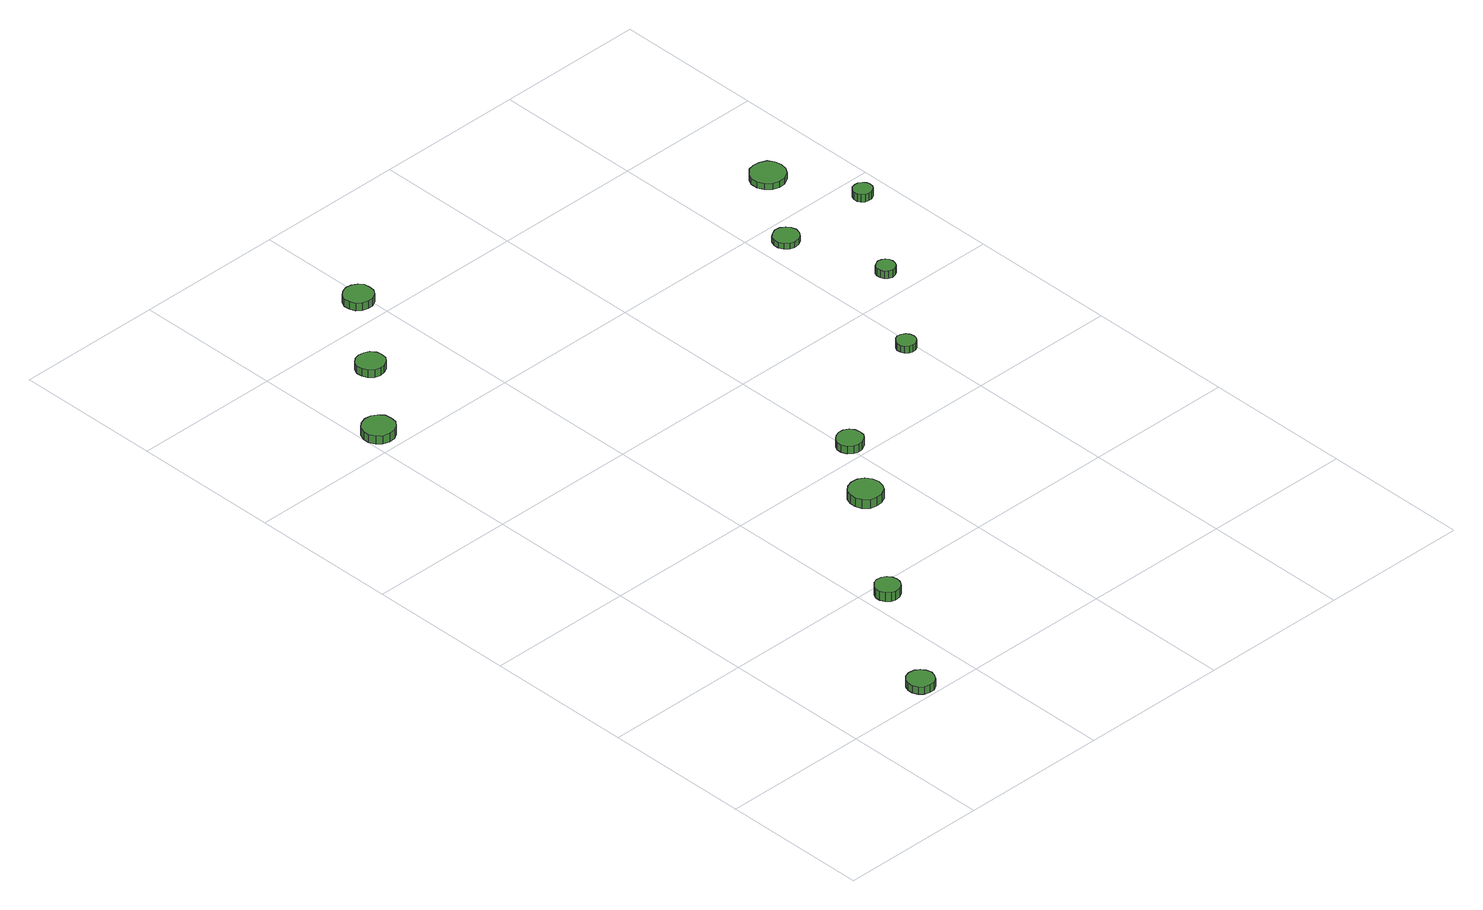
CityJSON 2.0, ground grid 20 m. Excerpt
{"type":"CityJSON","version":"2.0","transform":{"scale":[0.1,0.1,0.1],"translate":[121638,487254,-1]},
"CityObjects":{
"tree1":{"type":"SolitaryVegetationObject","attributes":{"function":"something"},"geometry":[{"type":"MultiSurface","lod":"1","boundaries":[[[0,1,2,3,4,5,6,7,8,9,10,11,12,13,14]],[[15,16,17,18,19,20,21,22,23,24,25,26,27,28,29]],[[0,29,28,1]],[[1,28,27,2]],[[2,27,26,3]],[[3,26,25,4]],[[4,25,24,5]],[[5,24,23,6]],[[6,23,22,7]],[[7,22,21,8]],[[8,21,20,9]],[[9,20,19,10]],[[10,19,18,11]],[[11,18,17,12]],[[12,17,16,13]],[[13,16,15,14]],[[14,15,29,0]]]}]},
"tree2":{"type":"SolitaryVegetationObject","attributes":{"function":"something"},"geometry":[{"type":"MultiSurface","lod":"1","boundaries":[[[30,31,32,33,34,35,36,37,38,39,40,41,42,43,44]],[[45,46,47,48,49,50,51,52,53,54,55,56,57,58,59]],[[30,59,58,31]],[[31,58,57,32]],[[32,57,56,33]],[[33,56,55,34]],[[34,55,54,35]],[[35,54,53,36]],[[36,53,52,37]],[[37,52,51,38]],[[38,51,50,39]],[[39,50,49,40]],[[40,49,48,41]],[[41,48,47,42]],[[42,47,46,43]],[[43,46,45,44]],[[44,45,59,30]]]}]},
"tree3":{"type":"SolitaryVegetationObject","attributes":{"function":"something"},"geometry":[{"type":"MultiSurface","lod":"1","boundaries":[[[60,61,62,63,64,65,66,67,68,69,70,71,72,73,74]],[[75,76,77,78,79,80,81,82,83,84,85,86,87,88,89]],[[60,89,88,61]],[[61,88,87,62]],[[62,87,86,63]],[[63,86,85,64]],[[64,85,84,65]],[[65,84,83,66]],[[66,83,82,67]],[[67,82,81,68]],[[68,81,80,69]],[[69,80,79,70]],[[70,79,78,71]],[[71,78,77,72]],[[72,77,76,73]],[[73,76,75,74]],[[74,75,89,60]]]}]},
"tree4":{"type":"SolitaryVegetationObject","attributes":{"function":"something"},"geometry":[{"type":"MultiSurface","lod":"1","boundaries":[[[90,91,92,93,94,95,96,97,98,99,100,101,102,103,104]],[[105,106,107,108,109,110,111,112,113,114,115,116,117,118,119]],[[90,119,118,91]],[[91,118,117,92]],[[92,117,116,93]],[[93,116,115,94]],[[94,115,114,95]],[[95,114,113,96]],[[96,113,112,97]],[[97,112,111,98]],[[98,111,110,99]],[[99,110,109,100]],[[100,109,108,101]],[[101,108,107,102]],[[102,107,106,103]],[[103,106,105,104]],[[104,105,119,90]]]}]},
"tree5":{"type":"SolitaryVegetationObject","attributes":{"function":"something"},"geometry":[{"type":"MultiSurface","lod":"1","boundaries":[[[120,121,122,123,124,125,126,127,128,129,130,131,132,133,134]],[[135,136,137,138,139,140,141,142,143,144,145,146,147,148,149]],[[120,149,148,121]],[[121,148,147,122]],[[122,147,146,123]],[[123,146,145,124]],[[124,145,144,125]],[[125,144,143,126]],[[126,143,142,127]],[[127,142,141,128]],[[128,141,140,129]],[[129,140,139,130]],[[130,139,138,131]],[[131,138,137,132]],[[132,137,136,133]],[[133,136,135,134]],[[134,135,149,120]]]}]},
"tree6":{"type":"SolitaryVegetationObject","attributes":{"function":"something"},"geometry":[{"type":"MultiSurface","lod":"1","boundaries":[[[150,151,152,153,154,155,156,157,158,159,160,161,162,163,164]],[[165,166,167,168,169,170,171,172,173,174,175,176,177,178,179]],[[150,179,178,151]],[[151,178,177,152]],[[152,177,176,153]],[[153,176,175,154]],[[154,175,174,155]],[[155,174,173,156]],[[156,173,172,157]],[[157,172,171,158]],[[158,171,170,159]],[[159,170,169,160]],[[160,169,168,161]],[[161,168,167,162]],[[162,167,166,163]],[[163,166,165,164]],[[164,165,179,150]]]}]},
"tree7":{"type":"SolitaryVegetationObject","attributes":{"function":"something"},"geometry":[{"type":"MultiSurface","lod":"1","boundaries":[[[180,181,182,183,184,185,186,187,188,189,190,191,192,193,194]],[[195,196,197,198,199,200,201,202,203,204,205,206,207,208,209]],[[180,209,208,181]],[[181,208,207,182]],[[182,207,206,183]],[[183,206,205,184]],[[184,205,204,185]],[[185,204,203,186]],[[186,203,202,187]],[[187,202,201,188]],[[188,201,200,189]],[[189,200,199,190]],[[190,199,198,191]],[[191,198,197,192]],[[192,197,196,193]],[[193,196,195,194]],[[194,195,209,180]]]}]},
"tree8":{"type":"SolitaryVegetationObject","attributes":{"function":"something"},"geometry":[{"type":"MultiSurface","lod":"1","boundaries":[[[210,211,212,213,214,215,216,217,218,219,220,221,222,223,224]],[[225,226,227,228,229,230,231,232,233,234,235,236,237,238,239]],[[210,239,238,211]],[[211,238,237,212]],[[212,237,236,213]],[[213,236,235,214]],[[214,235,234,215]],[[215,234,233,216]],[[216,233,232,217]],[[217,232,231,218]],[[218,231,230,219]],[[219,230,229,220]],[[220,229,228,221]],[[221,228,227,222]],[[222,227,226,223]],[[223,226,225,224]],[[224,225,239,210]]]}]},
"tree9":{"type":"SolitaryVegetationObject","attributes":{"function":"something"},"geometry":[{"type":"MultiSurface","lod":"1","boundaries":[[[240,241,242,243,244,245,246,247,248,249,250,251,252,253,254]],[[255,256,257,258,259,260,261,262,263,264,265,266,267,268,269]],[[240,269,268,241]],[[241,268,267,242]],[[242,267,266,243]],[[243,266,265,244]],[[244,265,264,245]],[[245,264,263,246]],[[246,263,262,247]],[[247,262,261,248]],[[248,261,260,249]],[[249,260,259,250]],[[250,259,258,251]],[[251,258,257,252]],[[252,257,256,253]],[[253,256,255,254]],[[254,255,269,240]]]}]},
"tree10":{"type":"SolitaryVegetationObject","attributes":{"function":"something"},"geometry":[{"type":"MultiSurface","lod":"1","boundaries":[[[270,271,272,273,274,275,276,277,278,279,280,281,282,283,284]],[[285,286,287,288,289,290,291,292,293,294,295,296,297,298,299]],[[270,299,298,271]],[[271,298,297,272]],[[272,297,296,273]],[[273,296,295,274]],[[274,295,294,275]],[[275,294,293,276]],[[276,293,292,277]],[[277,292,291,278]],[[278,291,290,279]],[[279,290,289,280]],[[280,289,288,281]],[[281,288,287,282]],[[282,287,286,283]],[[283,286,285,284]],[[284,285,299,270]]]}]},
"tree11":{"type":"SolitaryVegetationObject","attributes":{"function":"something"},"geometry":[{"type":"MultiSurface","lod":"1","boundaries":[[[300,301,302,303,304,305,306,307,308,309,310,311,312,313,314]],[[315,316,317,318,319,320,321,322,323,324,325,326,327,328,329]],[[300,329,328,301]],[[301,328,327,302]],[[302,327,326,303]],[[303,326,325,304]],[[304,325,324,305]],[[305,324,323,306]],[[306,323,322,307]],[[307,322,321,308]],[[308,321,320,309]],[[309,320,319,310]],[[310,319,318,311]],[[311,318,317,312]],[[312,317,316,313]],[[313,316,315,314]],[[314,315,329,300]]]}]},
"tree12":{"type":"SolitaryVegetationObject","attributes":{"function":"something"},"geometry":[{"type":"MultiSurface","lod":"1","boundaries":[[[330,331,332,333,334,335,336,337,338,339,340,341,342,343,344]],[[345,346,347,348,349,350,351,352,353,354,355,356,357,358,359]],[[330,359,358,331]],[[331,358,357,332]],[[332,357,356,333]],[[333,356,355,334]],[[334,355,354,335]],[[335,354,353,336]],[[336,353,352,337]],[[337,352,351,338]],[[338,351,350,339]],[[339,350,349,340]],[[340,349,348,341]],[[341,348,347,342]],[[342,347,346,343]],[[343,346,345,344]],[[344,345,359,330]]]}]}
},
"vertices":[
[148,22,17],[146,29,17],[142,35,17],[136,39,17],[128,40,17],[121,38,17],[116,33,17],[113,26,17],[113,19,17],[116,12,17],[121,7,17],[128,5,17],[136,5,17],[142,9,17],[146,15,17],[146,15,6],[142,9,6],[136,5,6],[128,5,6],[121,7,6],[116,12,6],[113,19,6],[113,26,6],[116,33,6],[121,38,6],[128,40,6],[136,39,6],[142,35,6],[146,29,6],[148,22,6],
[43,833,18],[42,842,18],[36,849,18],[29,853,18],[20,854,18],[11,851,18],[5,846,18],[1,837,18],[1,829,18],[5,820,18],[11,815,18],[20,812,18],[29,813,18],[36,817,18],[42,824,18],[42,824,6],[36,817,6],[29,813,6],[20,812,6],[11,815,6],[5,820,6],[1,829,6],[1,837,6],[5,846,6],[11,851,6],[20,854,6],[29,853,6],[36,849,6],[42,842,6],[43,833,6],
[244,178,22],[243,185,22],[239,191,22],[233,194,22],[226,195,22],[220,193,22],[215,188,22],[212,182,22],[212,175,22],[215,169,22],[220,164,22],[226,162,22],[233,163,22],[239,166,22],[243,172,22],[243,172,9],[239,166,9],[233,163,9],[226,162,9],[220,164,9],[215,169,9],[212,175,9],[212,182,9],[215,188,9],[220,193,9],[226,195,9],[233,194,9],[239,191,9],[243,185,9],[244,178,9],
[125,933,17],[124,940,17],[119,947,17],[112,950,17],[105,951,17],[97,949,17],[91,944,17],[88,937,17],[88,929,17],[91,922,17],[97,916,17],[105,914,17],[112,915,17],[119,919,17],[124,925,17],[124,925,6],[119,919,6],[112,915,6],[105,914,6],[97,916,6],[91,922,6],[88,929,6],[88,937,6],[91,944,6],[97,949,6],[105,951,6],[112,950,6],[119,947,6],[124,940,6],[125,933,6],
[364,332,23],[362,341,23],[357,349,23],[349,353,23],[340,354,23],[331,351,23],[324,345,23],[321,337,23],[321,328,23],[324,320,23],[331,313,23],[340,311,23],[349,312,23],[357,316,23],[362,323,23],[362,323,10],[357,316,10],[349,312,10],[340,311,10],[331,313,10],[324,320,10],[321,328,10],[321,337,10],[324,345,10],[331,351,10],[340,354,10],[349,353,10],[357,349,10],[362,341,10],[364,332,10],
[208,1038,18],[207,1046,18],[202,1052,18],[195,1056,18],[187,1057,18],[179,1054,18],[173,1049,18],[170,1042,18],[170,1034,18],[173,1026,18],[179,1021,18],[187,1019,18],[195,1019,18],[202,1023,18],[207,1030,18],[207,1030,7],[202,1023,7],[195,1019,7],[187,1019,7],[179,1021,7],[173,1026,7],[170,1034,7],[170,1042,7],[173,1049,7],[179,1054,7],[187,1057,7],[195,1056,7],[202,1052,7],[207,1046,7],[208,1038,7],
[423,424,17],[422,431,17],[418,437,17],[411,441,17],[404,441,17],[398,439,17],[392,434,17],[389,428,17],[389,421,17],[392,414,17],[398,409,17],[404,407,17],[411,408,17],[418,412,17],[422,417,17],[422,417,6],[418,412,6],[411,408,6],[404,407,6],[398,409,6],[392,414,6],[389,421,6],[389,428,6],[392,434,6],[398,439,6],[404,441,6],[411,441,6],[418,437,6],[422,431,6],[423,424,6],
[604,518,16],[603,523,16],[600,527,16],[595,530,16],[590,531,16],[585,529,16],[581,525,16],[579,520,16],[579,515,16],[581,510,16],[585,506,16],[590,505,16],[595,505,16],[600,508,16],[603,512,16],[603,512,6],[600,508,6],[595,505,6],[590,505,6],[585,506,6],[581,510,6],[579,515,6],[579,520,6],[581,525,6],[585,529,6],[590,531,6],[595,530,6],[600,527,6],[603,523,6],[604,518,6],
[655,769,14],[653,776,14],[649,781,14],[643,785,14],[636,786,14],[629,783,14],[624,779,14],[621,772,14],[621,765,14],[624,759,14],[629,754,14],[636,752,14],[643,753,14],[649,756,14],[653,762,14],[653,762,6],[649,756,6],[643,753,6],[636,752,6],[629,754,6],[624,759,6],[621,765,6],[621,772,6],[624,779,6],[629,783,6],[636,786,6],[643,785,6],[649,781,6],[653,776,6],[655,769,6],
[690,641,17],[689,646,17],[686,650,17],[682,652,17],[677,653,17],[672,651,17],[668,648,17],[666,643,17],[666,638,17],[668,633,17],[672,630,17],[677,628,17],[682,629,17],[686,631,17],[689,636,17],[689,636,6],[686,631,6],[682,629,6],[677,628,6],[672,630,6],[668,633,6],[666,638,6],[666,643,6],[668,648,6],[672,651,6],[677,653,6],[682,652,6],[686,650,6],[689,646,6],[690,641,6],
[732,873,15],[730,882,15],[725,890,15],[716,894,15],[707,895,15],[698,893,15],[691,886,15],[687,878,15],[687,868,15],[691,860,15],[698,853,15],[707,850,15],[716,851,15],[725,856,15],[730,864,15],[730,864,6],[725,856,6],[716,851,6],[707,850,6],[698,853,6],[691,860,6],[687,868,6],[687,878,6],[691,886,6],[698,893,6],[707,895,6],[716,894,6],[725,890,6],[730,882,6],[732,873,6],
[778,769,17],[777,774,17],[774,778,17],[769,781,17],[764,781,17],[759,780,17],[755,776,17],[753,772,17],[753,766,17],[755,762,17],[759,758,17],[764,757,17],[769,757,17],[774,760,17],[777,764,17],[777,764,6],[774,760,6],[769,757,6],[764,757,6],[759,758,6],[755,762,6],[753,766,6],[753,772,6],[755,776,6],[759,780,6],[764,781,6],[769,781,6],[774,778,6],[777,774,6],[778,769,6]
]}
